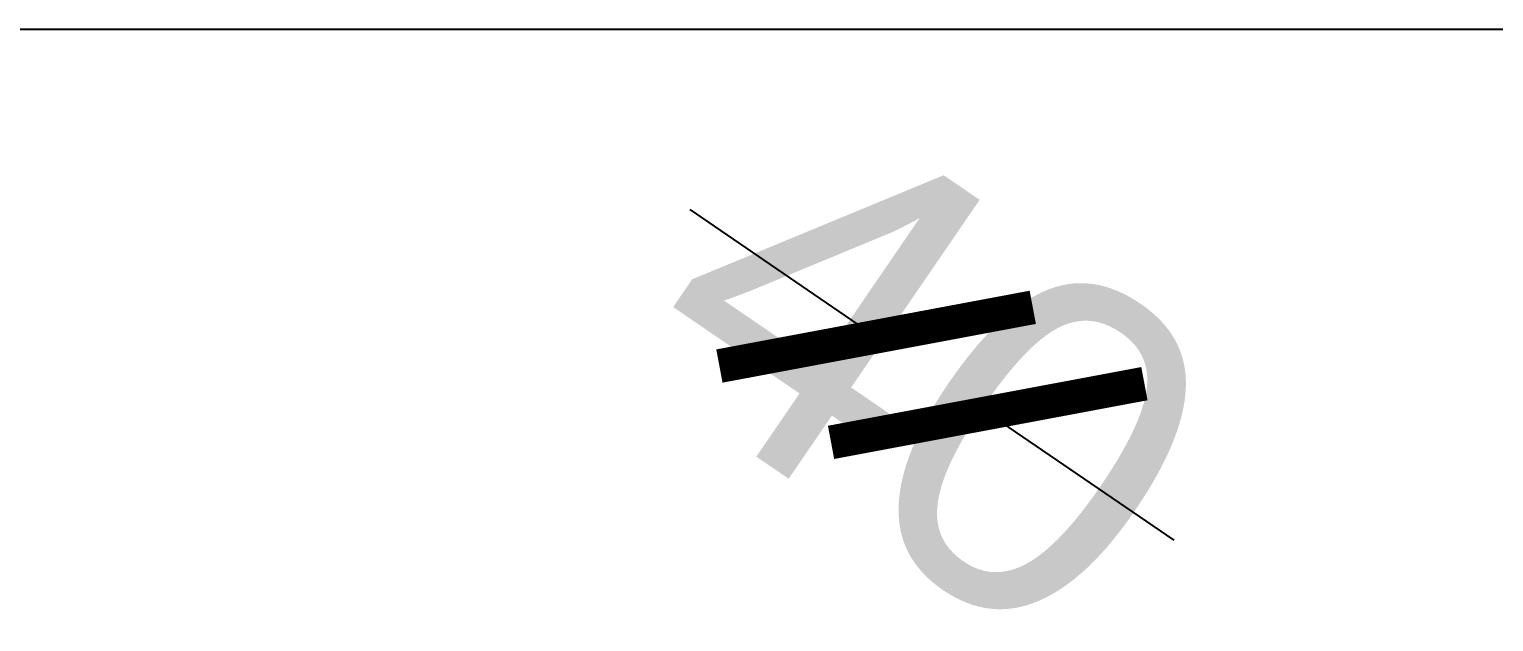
# Model space of a CAD drawing. Header units: metres. Extents: x 33037 to 86814, y -4407 to 25.
# Drawn here: x 86749.236 to 86751.216, y -4150.537 to -4149.735 of the extents above; entities that cross this region are included whole.
import ezdxf

# ---------------------------------------------------------------- set-up
doc = ezdxf.new("R2010")
doc.units = ezdxf.units.M
doc.header["$MEASUREMENT"] = 0
doc.styles.add('STYLE1', font='arial.ttf')

# ---------------------------------------------------------------- blocks, each defined once
blk = doc.blocks.new('_ArchTick')
at = {"color": 0, "linetype": 'ByBlock', "const_width": 0.15}
blk.add_lwpolyline([(-0.5, -0.5), (0.5, 0.5)], dxfattribs=at)

msp = doc.modelspace()

# ---------------------------------------------------------------- linework, layer by layer
msp.add_line((86744.92614, -4149.7354), (86761.75222, -4149.7354))
at = {"color": 70}
for p, q in [((86750.38083, -4150.15124), (86750.12928, -4149.97912)), ((86750.53177, -4150.25451), (86750.78332, -4150.42663))]:
    msp.add_line(p, q, dxfattribs=at)

# ---------------------------------------------------------------- block references
at = {"color": 70, "xscale": 0.3048, "yscale": 0.3048, "zscale": 0.3048}
for p, rotation in [((86750.38083, -4150.15124), 325.6187076154251), ((86750.53177, -4150.25451), 145.6187076154252)]:
    msp.add_blockref('_ArchTick', p, dxfattribs=dict(at, rotation=rotation))

# ---------------------------------------------------------------- texts
at = {"color": 141, "insert": (86750.4563, -4150.20288), "char_height": 0.4572, "attachment_point": 5, "rotation": 325.61871, "style": 'STYLE1'}
msp.add_mtext('\\A1;40', dxfattribs=at)

doc.saveas('drawing.dxf')
